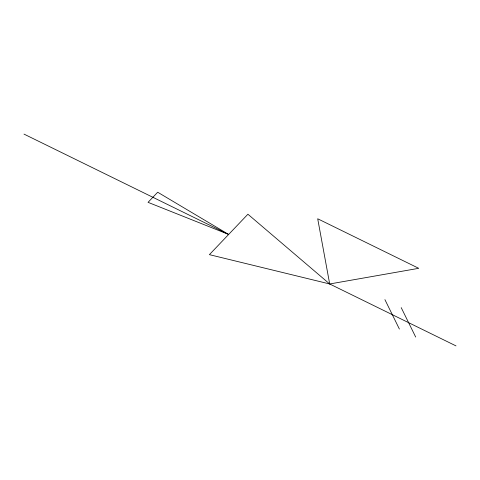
<?xml version="1.0" encoding="UTF-8"?>
<svg xmlns="http://www.w3.org/2000/svg" width="480" height="480" viewBox="0 0 480 480"><rect width="100%" height="100%" fill="white"/><g stroke="black" fill="none" stroke-linecap="round" stroke-linejoin="round"><path stroke-width="0.72" d="M329.694 283.974L247.914 214.224L209.394 254.652L329.694 283.974L418.74 268.314L317.7 218.772L329.694 283.974L456 345.894M228.654 234.438L148.056 202.338L157.686 192.228L228.654 234.438L24 134.106M401.214 307.632L415.686 337.05M384.918 299.64L399.39 329.058"/></g></svg>
